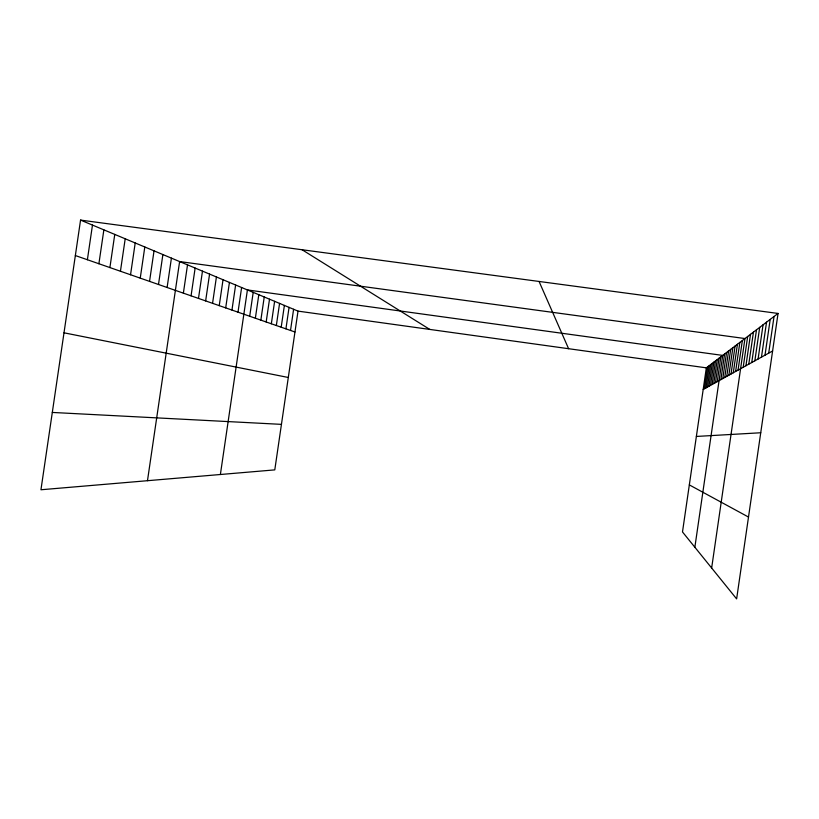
<?xml version="1.0" encoding="UTF-8"?>
<svg xmlns="http://www.w3.org/2000/svg" width="819" height="819" viewBox="0 0 819 819"><rect width="100%" height="100%" fill="white"/><g stroke="black" fill="none" stroke-linecap="round" stroke-linejoin="round"><path stroke-width="1.23" d="M778.05 313.442L706.336 367.844L682.493 531.951L736.629 598.904L778.05 313.442L80.559 220.096L40.95 489.762L274.785 469.881L298.014 311.118L80.559 220.096M704.575 388.667L707.759 366.769M705.988 387.878L709.223 365.653M707.452 387.07L710.728 364.506M708.957 386.23L712.284 363.329M710.513 385.37L713.892 362.111M712.11 384.49L715.54 360.862M713.769 383.568L717.249 359.561M715.468 382.627L719.021 358.22M717.239 381.654L720.843 356.838M694.86 547.246L722.727 355.415L247.41 289.936L220.383 474.508M720.884 379.627L724.61 353.982M722.778 378.583L726.566 352.498M724.733 377.498L728.593 350.962M726.76 376.371L730.681 349.375M728.859 375.215L732.851 347.737M731.029 374.007L735.093 346.027M733.292 372.758L737.428 344.256M735.626 371.457L739.844 342.424M738.052 370.116L742.352 340.52M711.65 568.007L744.962 338.544L179.617 261.558L147.481 480.702M743.202 367.26L747.675 336.486M745.935 365.745L750.501 334.347M748.791 364.168L753.439 332.115M751.75 362.53L756.51 329.791M754.852 360.81L759.704 327.354M758.087 359.019L763.052 324.826M761.465 357.145L766.543 322.174M765.007 355.18L770.198 319.4M768.713 353.132L774.037 316.492M87.387 259.736L92.475 225.082M98.894 263.749L103.87 229.852M109.9 267.578L114.762 234.408M120.434 271.243L125.205 238.779M130.538 274.764L135.207 242.967M140.244 278.143L144.809 246.99M149.549 281.378L154.033 250.849M158.497 284.49L162.889 254.555M167.107 287.489L171.417 258.128M183.374 293.151L187.52 264.865M191.062 295.833L195.137 268.059M198.485 298.413L202.477 271.13M205.641 300.911L209.572 274.099M212.561 303.317L216.421 276.965M219.236 305.641L223.034 279.729M225.696 307.893L229.433 282.412M231.951 310.063L235.626 285.002M238.001 312.172L241.615 287.51M249.703 316.247L253.204 292.363M255.364 318.212L258.804 294.707M260.851 320.127L264.24 296.98M266.175 321.98L269.512 299.191M271.335 323.771L274.621 301.331M276.341 325.512L279.576 303.399M281.193 327.211L284.388 305.415M285.923 328.849L289.066 307.371M290.51 330.446L293.601 309.275M703.204 389.424L772.604 350.972M696.365 436.445L760.738 432.76M52.303 412.438L281.449 424.365M298.014 311.118L706.336 367.844M64.005 332.811L288.308 377.487M75.358 255.548L294.963 332.002M689.332 484.899L748.505 517.055M302.088 249.744L429.801 329.433M539.066 281.46L568.601 348.71"/></g></svg>
